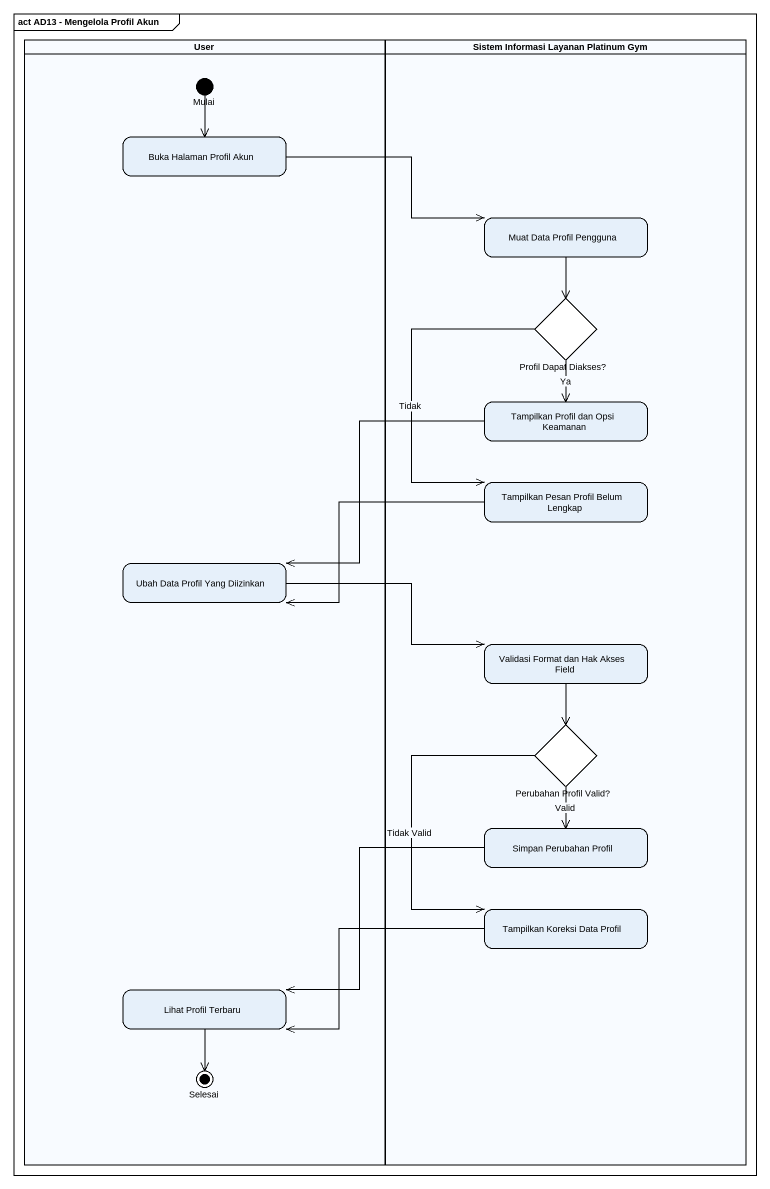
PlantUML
@startuml
mainframe act AD13 - Mengelola Profil Akun
hide empty description
state User <<partition>> {
  state Mulai <<start>>
  state "Buka Halaman Profil Akun" as Buka_Halaman_Profil_Akun
  state "Ubah Data Profil Yang Diizinkan" as Ubah_Data_Profil_Yang
  state "Lihat Profil Terbaru" as Lihat_Profil_Terbaru
  state Selesai <<end>>
}
state "Sistem Informasi Layanan Platinum Gym" as Sistem_Informasi_Layanan <<partition>> {
  state "Muat Data Profil Pengguna" as Muat_Data_Profil_Pengguna
  state "Profil Dapat Diakses?" as Profil_Dapat_Diakses <<choice>>
  state "Tampilkan Profil dan Opsi Keamanan" as Tampilkan_Profil_dan_Opsi
  state "Tampilkan Pesan Profil Belum Lengkap" as Tampilkan_Pesan_Profil
  state "Validasi Format dan Hak Akses Field" as Validasi_Format_dan_Hak
  state "Perubahan Profil Valid?" as Perubahan_Profil_Valid <<choice>>
  state "Simpan Perubahan Profil" as Simpan_Perubahan_Profil
  state "Tampilkan Koreksi Data Profil" as Tampilkan_Koreksi_Data
}
Mulai --> Buka_Halaman_Profil_Akun
Buka_Halaman_Profil_Akun -right-> Muat_Data_Profil_Pengguna
Muat_Data_Profil_Pengguna --> Profil_Dapat_Diakses
Profil_Dapat_Diakses --> Tampilkan_Profil_dan_Opsi : Ya
Profil_Dapat_Diakses --> Tampilkan_Pesan_Profil : Tidak
Tampilkan_Profil_dan_Opsi -left-> Ubah_Data_Profil_Yang
Tampilkan_Pesan_Profil -left-> Ubah_Data_Profil_Yang
Ubah_Data_Profil_Yang -right-> Validasi_Format_dan_Hak
Validasi_Format_dan_Hak --> Perubahan_Profil_Valid
Perubahan_Profil_Valid --> Simpan_Perubahan_Profil : Valid
Perubahan_Profil_Valid --> Tampilkan_Koreksi_Data : Tidak Valid
Simpan_Perubahan_Profil -left-> Lihat_Profil_Terbaru
Tampilkan_Koreksi_Data -left-> Lihat_Profil_Terbaru
Lihat_Profil_Terbaru --> Selesai
@enduml
